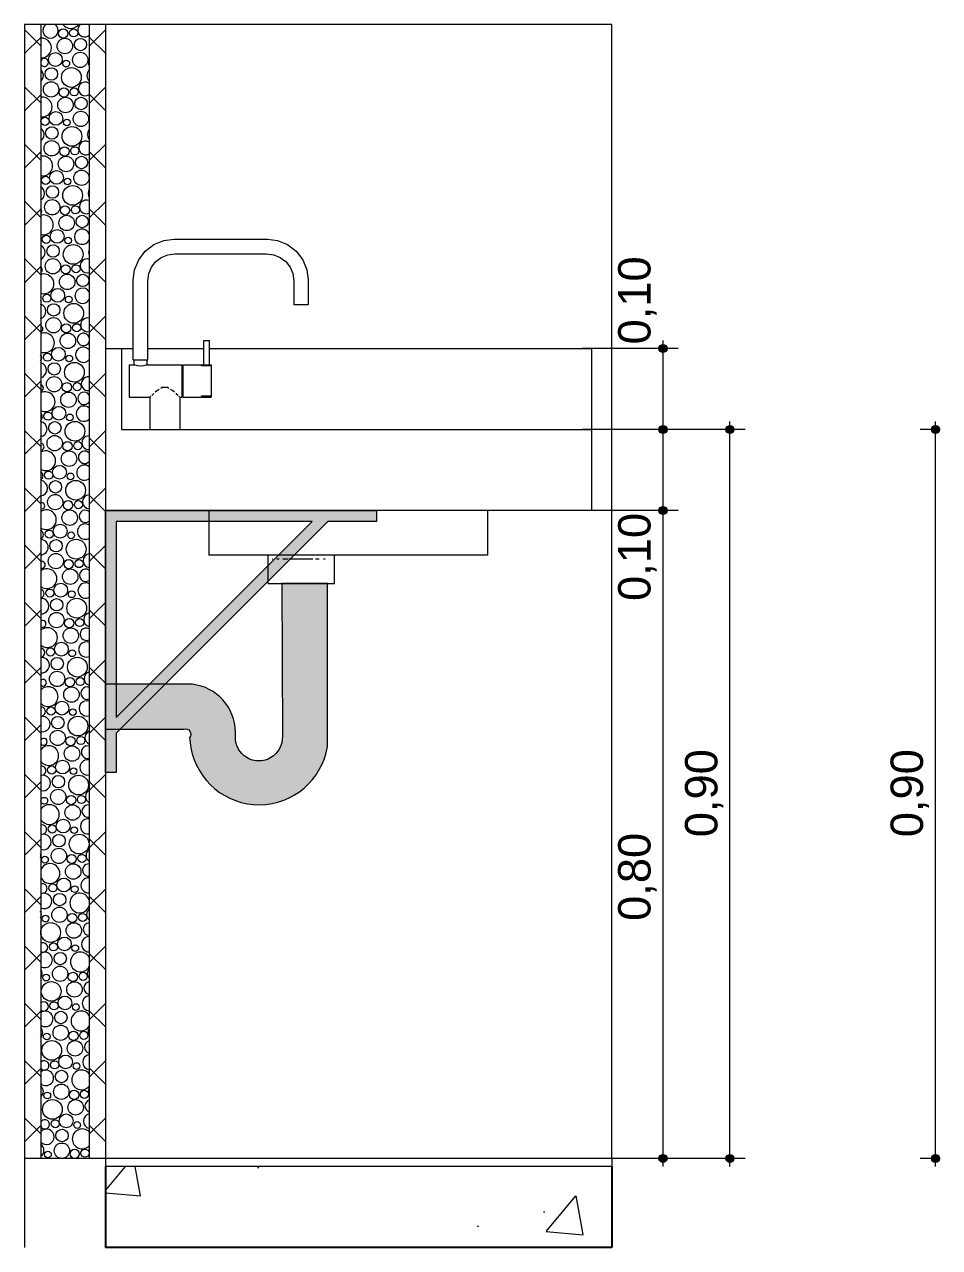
# Model space of a CAD drawing. Header units: metres. Extents: x -1.1 to 45.1, y -1 to 1.8.
# Drawn here: x 39.769 to 40.899, y -0.992 to 0.518 of the extents above; entities that cross this region are included whole.
import ezdxf

# ---------------------------------------------------------------- set-up
doc = ezdxf.new("R2010")
doc.units = ezdxf.units.M
doc.header["$MEASUREMENT"] = 0
for name, color, linetype, lineweight, true_color in [('01_BPC.210d Vista Bancada_24_COTAS EXECUTIVO.EXEC_Caneta_No__25', 7, 'Continuous', 13, 0x982312), ('01_BPC.210d Vista Bancada_24_LAJES.EST_Caneta_No__254', 7, 'Continuous', 0, 0xd1c9ad), ('01_BPC.210d Vista Bancada_24_LAJES.EST_Caneta_No__97', 7, 'Continuous', 13, 0x6b6b6b), ('01_BPC.210d Vista Bancada_24_LOUCAS-METAIS.ARQ_Caneta_No__13', 7, 'Continuous', 0, 0xaaaaaa), ('01_BPC.210d Vista Bancada_24_LOUCAS-METAIS.ARQ_Caneta_No__19', 7, 'Continuous', 0, 0xe9e9e9), ('01_BPC.210d Vista Bancada_24_LOUCAS-METAIS.ARQ_Caneta_No__95', 7, 'Continuous', 0, 0xaeaeae), ('01_BPC.210d Vista Bancada_24_PAREDE CONSTRUIR_Caneta_No__95', 7, 'Continuous', 0, 0xaeaeae), ('01_BPC.210d Vista Bancada_24_PAREDE CONSTRUIR_Caneta_No__96', 7, 'Continuous', 0, 0xb6b6b6), ('01_BPC.210e Vista Bancada_25_COTAS EXECUTIVO.EXEC_Caneta_No__25', 7, 'Continuous', 13, 0x982312)]:
    doc.layers.add(name, color=color, linetype=linetype, lineweight=lineweight, true_color=true_color)
for name, color, linetype, lineweight in [('01_BPC.210d Vista Bancada_24_LAJES.EST_Caneta_No__241', 7, 'Continuous', 13), ('01_BPC.210d Vista Bancada_24_LAJES.EST_Caneta_No__4', 7, 'Continuous', 25), ('01_BPC.210d Vista Bancada_24_LAJES.EST_Caneta_No__7', 7, 'Continuous', 13), ('01_BPC.210d Vista Bancada_24_LOUCAS-METAIS.ARQ_Caneta_No__5', 7, 'Continuous', 20), ('01_BPC.210d Vista Bancada_24_PAREDE CONSTRUIR_Caneta_No__241', 7, 'Continuous', 13), ('01_BPC.210d Vista Bancada_24_PAREDE CONSTRUIR_Caneta_No__83', 84, 'Continuous', 0)]:
    doc.layers.add(name, color=color, linetype=linetype, lineweight=lineweight)
doc.layers.add('01_BPC.210d Vista Bancada_24_LOUCAS-METAIS.ARQ', color=7, linetype='Continuous')
doc.styles.add('GENERATED_STYLE_1', font='arial.ttf')
pattern_1 = [(45, (90.943024, -0.881777), (-0.03535534, 0.03535534), []), (135, (90.943024, -0.881777), (0.03535534, 0.03535534), [])]

# ---------------------------------------------------------------- blocks, each defined once
blk = doc.blocks.new('*X183', base_point=(29.1731, -11.7785))
at = {"layer": '01_BPC.210d Vista Bancada_24_PAREDE CONSTRUIR_Caneta_No__96', "color": 253, "linetype": 'Continuous', "lineweight": 0, "ltscale": 1000, "true_color": 0xb6b6b6}
for centre, radius in [((39.8188, 0.4916), 0.00954), ((39.8169, 0.5071), 0.00572), ((39.8297, 0.5078), 0.00501), ((39.8381, 0.4934), 0.00767), ((39.8072, 0.475), 0.00851), ((39.8378, 0.4745), 0.00946), ((39.8206, 0.4699), 0.00414), ((39.8021, 0.457), 0.00767), ((39.8269, 0.4528), 0.0122), ((39.8018, 0.4381), 0.00946), ((39.8177, 0.4343), 0.00572), ((39.8304, 0.435), 0.00501), ((39.8196, 0.4188), 0.00954), ((39.8388, 0.4206), 0.00767), ((39.8079, 0.4022), 0.00851), ((39.8386, 0.4017), 0.00946), ((39.7944, 0.3986), 0.00501), ((39.8214, 0.3971), 0.00414), ((39.8028, 0.3842), 0.00767), ((39.8276, 0.38), 0.0122), ((39.8026, 0.3653), 0.00946), ((39.8184, 0.3615), 0.00572), ((39.8312, 0.3622), 0.00501), ((39.8203, 0.346), 0.00954), ((39.8395, 0.3478), 0.00767), ((39.8086, 0.3294), 0.00851), ((39.8393, 0.3289), 0.00946), ((39.7952, 0.3258), 0.00501), ((39.8035, 0.3114), 0.00767), ((39.8284, 0.3072), 0.0122), ((39.8221, 0.3243), 0.00414), ((39.8033, 0.2925), 0.00946), ((39.8191, 0.2887), 0.00572), ((39.8319, 0.2894), 0.00501), ((39.8211, 0.2732), 0.00954), ((39.8403, 0.275), 0.00767), ((39.7959, 0.253), 0.00501), ((39.8094, 0.2566), 0.00851), ((39.8043, 0.2386), 0.00767), ((39.8291, 0.2344), 0.0122), ((39.8229, 0.2515), 0.00414), ((39.8041, 0.2197), 0.00946), ((39.8199, 0.2159), 0.00572), ((39.8326, 0.2166), 0.00501), ((39.8218, 0.2004), 0.00954), ((39.841, 0.2022), 0.00767), ((39.7966, 0.1802), 0.00501), ((39.8101, 0.1838), 0.00851), ((39.8236, 0.1787), 0.00414), ((39.805, 0.1658), 0.00767), ((39.8298, 0.1616), 0.0122), ((39.8048, 0.1469), 0.00946), ((39.8226, 0.1277), 0.00954), ((39.8206, 0.1431), 0.00572), ((39.8334, 0.1438), 0.00501), ((39.7974, 0.1074), 0.00501), ((39.8109, 0.111), 0.00851), ((39.8243, 0.1059), 0.00414), ((39.8058, 0.093), 0.00767), ((39.8306, 0.0888), 0.0122), ((39.8056, 0.0741), 0.00946), ((39.8214, 0.0703), 0.00572), ((39.8341, 0.071), 0.00501), ((39.8233, 0.0549), 0.00954), ((39.8116, 0.0382), 0.00851), ((39.7981, 0.0346), 0.00501), ((39.8251, 0.0331), 0.00414), ((39.8065, 0.0202), 0.00767), ((39.8313, 0.016), 0.0122), ((39.8063, 0.0013), 0.00946), ((39.8221, -0.0025), 0.00572), ((39.8349, -0.0018), 0.00501), ((39.824, -0.0179), 0.00954), ((39.8123, -0.0346), 0.00851), ((39.7989, -0.0382), 0.00501), ((39.8072, -0.0526), 0.00767), ((39.8321, -0.0568), 0.0122), ((39.8258, -0.0397), 0.00414), ((39.807, -0.0715), 0.00946), ((39.8228, -0.0753), 0.00572), ((39.8356, -0.0746), 0.00501), ((39.8248, -0.0907), 0.00954), ((39.8131, -0.1074), 0.00851), ((39.7996, -0.111), 0.00501), ((39.808, -0.1254), 0.00767), ((39.8328, -0.1296), 0.0122), ((39.8266, -0.1125), 0.00414), ((39.8078, -0.1443), 0.00946), ((39.8236, -0.1481), 0.00572), ((39.8364, -0.1474), 0.00501), ((39.8255, -0.1635), 0.00954), ((39.8004, -0.1838), 0.00501), ((39.8138, -0.1802), 0.00851), ((39.8273, -0.1853), 0.00414), ((39.8087, -0.1982), 0.00767), ((39.8335, -0.2024), 0.0122), ((39.8085, -0.2171), 0.00946), ((39.8243, -0.2209), 0.00572), ((39.8371, -0.2202), 0.00501), ((39.8263, -0.2363), 0.00954), ((39.8011, -0.2566), 0.00501), ((39.8146, -0.253), 0.00851), ((39.828, -0.2581), 0.00414), ((39.8095, -0.271), 0.00767), ((39.8343, -0.2752), 0.0122), ((39.8093, -0.2898), 0.00946), ((39.827, -0.3091), 0.00954), ((39.8251, -0.2937), 0.00572), ((39.8378, -0.293), 0.00501), ((39.8018, -0.3294), 0.00501), ((39.8153, -0.3258), 0.00851), ((39.8288, -0.3309), 0.00414), ((39.8102, -0.3438), 0.00767), ((39.835, -0.348), 0.0122), ((39.81, -0.3626), 0.00946), ((39.8258, -0.3665), 0.00572), ((39.8386, -0.3658), 0.00501), ((39.8277, -0.3819), 0.00954), ((39.816, -0.3986), 0.00851), ((39.8026, -0.4022), 0.00501), ((39.8295, -0.4037), 0.00414), ((39.8109, -0.4166), 0.00767), ((39.8358, -0.4208), 0.0122), ((39.7935, -0.4401), 0.00414), ((39.8107, -0.4354), 0.00946), ((39.8266, -0.4393), 0.00572), ((39.8393, -0.4386), 0.00501), ((39.8285, -0.4547), 0.00954), ((39.8168, -0.4714), 0.00851), ((39.8033, -0.475), 0.00501), ((39.8117, -0.4894), 0.00767), ((39.8365, -0.4936), 0.0122), ((39.8303, -0.4765), 0.00414), ((39.7943, -0.5129), 0.00414), ((39.8115, -0.5082), 0.00946), ((39.8273, -0.5121), 0.00572), ((39.8401, -0.5114), 0.00501), ((39.8292, -0.5275), 0.00954), ((39.8041, -0.5478), 0.00501), ((39.8175, -0.5442), 0.00851), ((39.8124, -0.5622), 0.00767), ((39.831, -0.5493), 0.00414), ((39.8122, -0.581), 0.00946), ((39.795, -0.5857), 0.00414), ((39.828, -0.5849), 0.00572), ((39.8408, -0.5842), 0.00501), ((39.8013, -0.6028), 0.0122), ((39.83, -0.6003), 0.00954), ((39.8048, -0.6206), 0.00501), ((39.8183, -0.617), 0.00851), ((39.8317, -0.6221), 0.00414), ((39.8132, -0.635), 0.00767), ((39.813, -0.6538), 0.00946), ((39.802, -0.6756), 0.0122), ((39.7957, -0.6585), 0.00414), ((39.8307, -0.6731), 0.00954), ((39.8288, -0.6577), 0.00572), ((39.8415, -0.657), 0.00501), ((39.8055, -0.6934), 0.00501), ((39.819, -0.6898), 0.00851), ((39.8325, -0.6949), 0.00414), ((39.8139, -0.7078), 0.00767), ((39.8137, -0.7266), 0.00946), ((39.8295, -0.7305), 0.00572), ((39.8423, -0.7298), 0.00501), ((39.8027, -0.7484), 0.0122), ((39.7965, -0.7313), 0.00414), ((39.8314, -0.7459), 0.00954), ((39.8198, -0.7626), 0.00851), ((39.8063, -0.7662), 0.00501), ((39.8332, -0.7677), 0.00414), ((39.8147, -0.7806), 0.00767), ((39.7972, -0.8041), 0.00414), ((39.8145, -0.7994), 0.00946), ((39.8303, -0.8033), 0.00572), ((39.843, -0.8026), 0.00501), ((39.8035, -0.8212), 0.0122), ((39.8322, -0.8187), 0.00954), ((39.8205, -0.8354), 0.00851), ((39.807, -0.839), 0.00501), ((39.834, -0.8405), 0.00414), ((39.8154, -0.8534), 0.00767), ((39.798, -0.8769), 0.00414), ((39.8152, -0.8722), 0.00946), ((39.831, -0.8761), 0.00572), ((39.8438, -0.8753), 0.00501)]:
    blk.add_circle(centre, radius, dxfattribs=at)
for centre, radius, start, end in [((39.8011, 0.5109), 0.00946, 129.6091, 50.3911), ((39.8261, 0.5256), 0.0122, 216.7668, 323.2334), ((39.8432, 0.5114), 0.00851, 126.3312, 313.3157), ((39.8432, 0.5114), 0.00851, 46.6843, 53.669), ((39.7901, 0.4892), 0.0122, 264.6515, 95.3485), ((39.7937, 0.4714), 0.00501, 200.8253, 159.1747), ((39.8537, 0.4707), 0.00572, 144.644, 215.356), ((39.7828, 0.4552), 0.00954, 310.1013, 49.8987), ((39.8556, 0.4552), 0.00954, 133.7315, 226.2685), ((39.8439, 0.4386), 0.00851, 53.2099, 306.7901), ((39.7909, 0.4164), 0.0122, 261.1538, 98.8462), ((39.8544, 0.3979), 0.00572, 160.9548, 199.0452), ((39.7836, 0.3824), 0.00954, 304.5011, 55.4989), ((39.8563, 0.3824), 0.00954, 140.264, 219.736), ((39.7854, 0.3607), 0.00414, 331.1507, 28.8493), ((39.8446, 0.3658), 0.00851, 59.2193, 300.7807), ((39.7916, 0.3436), 0.0122, 257.6225, 102.3775), ((39.7843, 0.3096), 0.00954, 299.2554, 60.7446), ((39.8571, 0.3096), 0.00954, 147.8563, 212.1437), ((39.7861, 0.2879), 0.00414, 314.1528, 45.8472), ((39.8454, 0.293), 0.00851, 64.8733, 295.1267), ((39.7924, 0.2708), 0.0122, 254.0427, 105.9573), ((39.8401, 0.2561), 0.00946, 19.5143, 340.4857), ((39.7851, 0.2368), 0.00954, 294.2668, 65.7332), ((39.8461, 0.2202), 0.00851, 70.2761, 289.7239), ((39.8578, 0.2368), 0.00954, 157.5832, 202.4168), ((39.7869, 0.2151), 0.00414, 301.1485, 58.8515), ((39.7931, 0.198), 0.0122, 250.3976, 109.6024), ((39.7839, 0.1795), 0.00572, 333.3941, 26.6059), ((39.8408, 0.1833), 0.00946, 30.2099, 329.7901), ((39.7858, 0.1641), 0.00954, 289.4673, 70.5327), ((39.8469, 0.1474), 0.00851, 75.5014, 284.4986), ((39.7876, 0.1423), 0.00414, 289.7514, 70.2486), ((39.7938, 0.1252), 0.0122, 246.6679, 113.3321), ((39.8418, 0.1294), 0.00767, 19.4925, 340.5075), ((39.7846, 0.1067), 0.00572, 319.8553, 40.1447), ((39.8416, 0.1105), 0.00946, 38.2037, 321.7963), ((39.7866, 0.0913), 0.00954, 284.8062, 75.1938), ((39.8476, 0.0746), 0.00851, 80.606, 279.394), ((39.7883, 0.0695), 0.00414, 279.127, 80.873), ((39.7946, 0.0524), 0.0122, 242.8302, 117.1698), ((39.8425, 0.0566), 0.00767, 32.2186, 327.7814), ((39.8423, 0.0377), 0.00946, 44.9724, 315.0276), ((39.7854, 0.0339), 0.00572, 309.3999, 50.6001), ((39.7873, 0.0185), 0.00954, 280.2435, 79.7565), ((39.7891, -0.0033), 0.00414, 268.8142, 91.1858), ((39.8483, 0.0018), 0.00851, 85.6361, 274.3639), ((39.7953, -0.0204), 0.0122, 238.8555, 121.1445), ((39.8432, -0.0162), 0.00767, 41.4654, 318.5346), ((39.843, -0.0351), 0.00946, 51.018, 308.982), ((39.7861, -0.0389), 0.00572, 300.334, 59.666), ((39.788, -0.0543), 0.00954, 275.7457, 84.2543), ((39.7898, -0.0761), 0.00414, 258.4624, 101.5376), ((39.8491, -0.071), 0.00851, 90.6327, 269.3673), ((39.7961, -0.0932), 0.0122, 234.7063, 125.2937), ((39.844, -0.089), 0.00767, 49.2552, 310.7448), ((39.8438, -0.1079), 0.00946, 56.5845, 303.4155), ((39.7868, -0.1117), 0.00572, 292.046, 67.954), ((39.7888, -0.1271), 0.00954, 271.2833, 88.7167), ((39.8498, -0.1438), 0.00851, 95.634, 264.366), ((39.7906, -0.1489), 0.00414, 247.7079, 112.2921), ((39.7968, -0.166), 0.0122, 230.332, 129.668), ((39.8447, -0.1618), 0.00767, 56.2186, 303.7814), ((39.7876, -0.1845), 0.00572, 284.2209, 75.7791), ((39.8445, -0.1807), 0.00946, 61.8139, 298.1861), ((39.7895, -0.1999), 0.00954, 266.8286, 93.1714), ((39.8506, -0.2166), 0.00851, 100.679, 259.321), ((39.7913, -0.2217), 0.00414, 236.0378, 123.9622), ((39.7975, -0.2388), 0.0122, 225.6606, 134.3394), ((39.8455, -0.2346), 0.00767, 62.6541, 297.3459), ((39.7883, -0.2573), 0.00572, 276.6597, 83.3403), ((39.8453, -0.2535), 0.00946, 66.7985, 293.2015), ((39.7903, -0.2727), 0.00954, 262.3547, 97.6453), ((39.8513, -0.2894), 0.00851, 105.8095, 254.1905), ((39.792, -0.2945), 0.00414, 222.4418, 137.5582), ((39.7983, -0.3116), 0.0122, 220.5819, 139.4181), ((39.8462, -0.3074), 0.00767, 68.7341, 291.2659), ((39.846, -0.3262), 0.00946, 71.6032, 288.3968), ((39.7891, -0.3301), 0.00572, 269.214, 90.786), ((39.791, -0.3455), 0.00954, 257.8332, 102.1668), ((39.852, -0.3622), 0.00851, 111.0739, 248.9261), ((39.7928, -0.3673), 0.00414, 203.4684, 156.5316), ((39.799, -0.3844), 0.0122, 214.9106, 145.0894), ((39.8469, -0.3802), 0.00767, 74.5717, 285.4283), ((39.8467, -0.399), 0.00946, 76.2772, 283.7228), ((39.7898, -0.4029), 0.00572, 261.7549, 98.2451), ((39.7917, -0.4183), 0.00954, 253.2332, 106.7668), ((39.8528, -0.435), 0.00851, 116.5324, 243.4676), ((39.7998, -0.4572), 0.0122, 208.2833, 151.7167), ((39.8477, -0.453), 0.00767, 80.249, 279.751), ((39.8475, -0.4718), 0.00946, 80.8595, 279.1405), ((39.7906, -0.4757), 0.00572, 254.1514, 105.8486), ((39.7925, -0.4911), 0.00954, 248.5189, 111.4811), ((39.7808, -0.5078), 0.00851, 344.4401, 15.5599), ((39.8535, -0.5078), 0.00851, 122.265, 237.735), ((39.8005, -0.53), 0.0122, 199.7485, 160.2515), ((39.8484, -0.5258), 0.00767, 85.8308, 274.1692), ((39.7913, -0.5485), 0.00572, 246.2475, 113.7525), ((39.8482, -0.5446), 0.00946, 85.3836, 274.6164), ((39.7932, -0.5639), 0.00954, 243.6462, 116.3538), ((39.8373, -0.5664), 0.0122, 16.54, 343.46), ((39.7815, -0.5806), 0.00851, 331.1894, 28.8106), ((39.8543, -0.5806), 0.00851, 128.3869, 231.6131), ((39.8492, -0.5986), 0.00767, 91.3731, 268.6269), ((39.792, -0.6213), 0.00572, 237.8271, 122.1729), ((39.849, -0.6174), 0.00946, 89.8788, 270.1212), ((39.794, -0.6367), 0.00954, 238.5583, 121.4417), ((39.838, -0.6392), 0.0122, 26.0968, 333.9032), ((39.7823, -0.6534), 0.00851, 322.1001, 37.8999), ((39.855, -0.6534), 0.00851, 135.0807, 224.9193), ((39.8499, -0.6714), 0.00767, 96.9283, 263.0717), ((39.7928, -0.6941), 0.00572, 228.5348, 131.4652), ((39.8497, -0.6902), 0.00946, 94.3734, 265.6266), ((39.7947, -0.7095), 0.00954, 233.1767, 126.8233), ((39.8387, -0.712), 0.0122, 33.1248, 326.8752), ((39.783, -0.7262), 0.00851, 314.5839, 45.4161), ((39.8558, -0.7262), 0.00851, 142.6774, 217.3226), ((39.8507, -0.7442), 0.00767, 102.5501, 257.4499), ((39.8505, -0.763), 0.00946, 98.8951, 261.1049), ((39.7935, -0.7669), 0.00572, 217.6408, 142.3592), ((39.7954, -0.7823), 0.00954, 227.3851, 132.6149), ((39.8395, -0.7848), 0.0122, 39.0212, 320.9788), ((39.7838, -0.799), 0.00851, 307.9389, 52.0611), ((39.8565, -0.799), 0.00851, 151.9292, 208.0708), ((39.8514, -0.817), 0.00767, 108.2979, 251.7021), ((39.8512, -0.8358), 0.00946, 103.4735, 256.5265), ((39.7943, -0.8397), 0.00572, 202.8471, 157.1529), ((39.7962, -0.8551), 0.00954, 220.9934, 139.0066), ((39.8402, -0.8576), 0.0122, 44.2466, 315.7534), ((39.7845, -0.8718), 0.00851, 301.8494, 58.1506), ((39.8572, -0.8718), 0.00851, 165.8125, 194.1875)]:
    blk.add_arc(centre, radius, start, end, dxfattribs=at)

msp = doc.modelspace()

# ---------------------------------------------------------------- hatches: boundary and pattern name
at = {"layer": '01_BPC.210d Vista Bancada_24_COTAS EXECUTIVO.EXEC_Caneta_No__25', "linetype": 'Continuous', "lineweight": 13, "true_color": 0x982312}
for points in [[(40.5524, 0.1182), (40.5528, 0.1163), (40.5539, 0.1147), (40.5555, 0.1136), (40.5574, 0.1132), (40.5593, 0.1136), (40.5609, 0.1147), (40.562, 0.1163), (40.5624, 0.1182), (40.562, 0.1201), (40.5609, 0.1218), (40.5593, 0.1228), (40.5574, 0.1232), (40.5555, 0.1228), (40.5539, 0.1218), (40.5528, 0.1201)], [(40.5524, 0.0182), (40.5528, 0.0163), (40.5539, 0.0147), (40.5555, 0.0136), (40.5574, 0.0132), (40.5593, 0.0136), (40.5609, 0.0147), (40.562, 0.0163), (40.5624, 0.0182), (40.562, 0.0201), (40.5609, 0.0218), (40.5593, 0.0228), (40.5574, 0.0232), (40.5555, 0.0228), (40.5539, 0.0218), (40.5528, 0.0201)], [(40.635, 0.0182), (40.6353, 0.0163), (40.6364, 0.0147), (40.638, 0.0136), (40.64, 0.0132), (40.6419, 0.0136), (40.6435, 0.0147), (40.6446, 0.0163), (40.645, 0.0182), (40.6446, 0.0201), (40.6435, 0.0218), (40.6419, 0.0228), (40.64, 0.0232), (40.638, 0.0228), (40.6364, 0.0218), (40.6353, 0.0201)], [(40.5524, -0.0818), (40.5528, -0.0837), (40.5539, -0.0853), (40.5555, -0.0864), (40.5574, -0.0868), (40.5593, -0.0864), (40.5609, -0.0853), (40.562, -0.0837), (40.5624, -0.0818), (40.562, -0.0799), (40.5609, -0.0782), (40.5593, -0.0772), (40.5574, -0.0768), (40.5555, -0.0772), (40.5539, -0.0782), (40.5528, -0.0799)], [(40.5524, -0.8818), (40.5528, -0.8837), (40.5539, -0.8853), (40.5555, -0.8864), (40.5574, -0.8868), (40.5593, -0.8864), (40.5609, -0.8853), (40.562, -0.8837), (40.5624, -0.8818), (40.562, -0.8799), (40.5609, -0.8782), (40.5593, -0.8772), (40.5574, -0.8768), (40.5555, -0.8772), (40.5539, -0.8782), (40.5528, -0.8799)], [(40.635, -0.8818), (40.6353, -0.8837), (40.6364, -0.8853), (40.638, -0.8864), (40.64, -0.8868), (40.6419, -0.8864), (40.6435, -0.8853), (40.6446, -0.8837), (40.645, -0.8818), (40.6446, -0.8799), (40.6435, -0.8782), (40.6419, -0.8772), (40.64, -0.8768), (40.638, -0.8772), (40.6364, -0.8782), (40.6353, -0.8799)]]:
    msp.add_hatch(color=24, dxfattribs=at).paths.add_polyline_path(points)
at = {"layer": '01_BPC.210d Vista Bancada_24_LAJES.EST_Caneta_No__254', "linetype": 'Continuous', "lineweight": 0, "true_color": 0xd1c9ad}
h = msp.add_hatch(dxfattribs=at)
h.set_pattern_fill('Haie_OD_0018', color=9, style=0, pattern_type=2)
h.set_pattern_definition([(45, (90.94302, -0.38178), (-0.159099, 0.159099), [0, -0.15, 0, -0.225]), (110, (91.44302, -0.38178), (0.2114308, 0.0769545), [0, -0.11, 0, -0.19])])
h.paths.add_polyline_path([(39.869, -0.8818), (39.869, -0.8918), (40.4941, -0.8918), (40.4941, -0.8818)])
at = {"layer": '01_BPC.210d Vista Bancada_24_LAJES.EST_Caneta_No__97', "linetype": 'Continuous', "lineweight": 13, "true_color": 0x6b6b6b}
h = msp.add_hatch(dxfattribs=at)
h.set_pattern_fill('AR_CONC_0018', color=251, style=0, pattern_type=2)
h.set_pattern_definition([(50, (90.94302, -0.88178), (-0.546554, 0.0478173), [0.05715, -0.62865]), (355, (90.943, -0.8818), (-0.10573, 0.5731705), [0.04572, -0.502922]), (100.4514, (90.98857, -0.88576), (0.440824, 0.525353), [0.04857, -0.534271]), (46.1842, (90.943, -0.7294), (-0.813237, 0.126127), [0.085725, -0.942975]), (96.6356, (91.0108, -0.7399), (0.712212, 0.742278), [0.072855, -0.801407]), (351.1842, (90.943, -0.7294), (0.712212, 0.742278), [0.06858, -0.754379]), (21, (91.01922, -0.76748), (-0.454843, 0.3067956), [0.05715, -0.62865]), (326, (91.0192, -0.7675), (0.185406, 0.552564), [0.04572, -0.50292]), (71.4514, (91.05713, -0.79304), (0.640249, 0.2457683), [0.04857, -0.53427]), (37.5, (90.94302, -0.88178), (0.0092658, 0.2536651), [0, -0.496824, 0, -0.51054, 0, -0.504825]), (7.5, (90.94302, -0.88178), (0.200459, 0.3005417), [0, -0.291084, 0, -0.485394, 0, -0.192405]), (327.5, (90.7731, -0.88178), (-0.4067718, 0.0171862), [0, -0.1905, 0, -0.59436, 0, -0.78867]), (317.5, (90.6969, -0.88178), (0.4443875, 0.0762795), [0, -0.24765, 0, -0.394716, 0, -0.56007])])
h.paths.add_polyline_path([(39.869, -0.9918), (40.4941, -0.9918), (40.4941, -0.8918), (39.869, -0.8918)])
at = {"layer": '01_BPC.210d Vista Bancada_24_LOUCAS-METAIS.ARQ_Caneta_No__19', "linetype": 'Continuous', "lineweight": 0, "true_color": 0x747474}
msp.add_hatch(color=8, dxfattribs=at).paths.add_polyline_path([(40.1431, -0.3733), (40.1431, -0.172), (40.0867, -0.1717), (40.0874, -0.3606, -1.047804), (40.0294, -0.3606), (40.0294, -0.3552, 0.37921), (39.9763, -0.2964), (39.9645, -0.2963), (39.869, -0.2963), (39.869, -0.3517), (39.9658, -0.3517, -0.731296), (39.9729, -0.3622), (39.9745, -0.3747, 0.84251)])
at = {"layer": '01_BPC.210d Vista Bancada_24_LOUCAS-METAIS.ARQ_Caneta_No__95', "linetype": 'Continuous', "lineweight": 0, "true_color": 0x797979}
h = msp.add_hatch(color=8, dxfattribs=at)
h.paths.add_polyline_path([(39.869, -0.0954), (39.869, -0.4054), (39.8822, -0.4054), (39.8822, -0.3567), (40.1436, -0.0954), (40.2035, -0.0954), (40.2035, -0.0818), (39.869, -0.0818)])
h.paths.add_polyline_path([(39.8822, -0.0954), (40.1243, -0.0954), (39.8822, -0.3375)], flags=0)
at = {"layer": '01_BPC.210d Vista Bancada_24_PAREDE CONSTRUIR_Caneta_No__83', "linetype": 'Continuous', "lineweight": 0}
h = msp.add_hatch(dxfattribs=at)
h.set_pattern_fill('Placomur_0018', color=84, style=0, pattern_type=2)
h.set_pattern_definition(pattern_1)
h.paths.add_polyline_path([(39.769, -0.8818), (39.789, -0.8818), (39.789, 0.5182), (39.769, 0.5182)])
h = msp.add_hatch(dxfattribs=at)
h.set_pattern_fill('Placomur_0018', color=84, style=0, pattern_type=2)
h.set_pattern_definition(pattern_1)
h.paths.add_polyline_path([(39.849, 0.5182), (39.849, -0.8818), (39.869, -0.8818), (39.869, 0.5182)])
at = {"layer": '01_BPC.210e Vista Bancada_25_COTAS EXECUTIVO.EXEC_Caneta_No__25', "linetype": 'Continuous', "lineweight": 13, "true_color": 0x982312}
for points in [[(40.8888, 0.0182), (40.8892, 0.0163), (40.8903, 0.0147), (40.8919, 0.0136), (40.8938, 0.0132), (40.8957, 0.0136), (40.8973, 0.0147), (40.8984, 0.0163), (40.8988, 0.0182), (40.8984, 0.0201), (40.8973, 0.0218), (40.8957, 0.0228), (40.8938, 0.0232), (40.8919, 0.0228), (40.8903, 0.0218), (40.8892, 0.0201)], [(40.8888, -0.8818), (40.8892, -0.8837), (40.8903, -0.8853), (40.8919, -0.8864), (40.8938, -0.8868), (40.8957, -0.8864), (40.8973, -0.8853), (40.8984, -0.8837), (40.8988, -0.8818), (40.8984, -0.8799), (40.8973, -0.8782), (40.8957, -0.8772), (40.8938, -0.8768), (40.8919, -0.8772), (40.8903, -0.8782), (40.8892, -0.8799)]]:
    msp.add_hatch(color=24, dxfattribs=at).paths.add_polyline_path(points)

# ---------------------------------------------------------------- linework, layer by layer
at = {"layer": '01_BPC.210d Vista Bancada_24_COTAS EXECUTIVO.EXEC_Caneta_No__25', "color": 24, "linetype": 'Continuous', "lineweight": 13, "ltscale": 1000, "true_color": 0x982312}
for p, q in [((40.5574, 0.1232), (40.5574, 0.1282)), ((40.5524, 0.1182), (40.4574, 0.1182)), ((40.5574, 0.0232), (40.5574, 0.1132)), ((40.5761, 0.1182), (40.5624, 0.1182)), ((40.5524, 0.0182), (40.4574, 0.0182)), ((40.635, 0.0182), (40.54, 0.0182)), ((40.5761, 0.0182), (40.5624, 0.0182)), ((40.64, 0.0232), (40.64, 0.0282)), ((40.6587, 0.0182), (40.645, 0.0182)), ((40.5574, -0.0768), (40.5574, 0.0132)), ((40.64, -0.8768), (40.64, 0.0132)), ((40.5524, -0.0818), (40.4574, -0.0818)), ((40.5574, -0.8768), (40.5574, -0.0868)), ((40.5761, -0.0818), (40.5624, -0.0818)), ((40.5524, -0.8818), (40.4574, -0.8818)), ((40.635, -0.8818), (40.54, -0.8818)), ((40.5574, -0.8918), (40.5574, -0.8868)), ((40.5761, -0.8818), (40.5624, -0.8818)), ((40.64, -0.8918), (40.64, -0.8868)), ((40.6587, -0.8818), (40.645, -0.8818))]:
    msp.add_line(p, q, dxfattribs=at)
for centre in [(40.5574, 0.1182), (40.5574, 0.0182), (40.64, 0.0182), (40.5574, -0.0818), (40.5574, -0.8818), (40.64, -0.8818)]:
    msp.add_circle(centre, 0.005, dxfattribs=at)
at = {"layer": '01_BPC.210d Vista Bancada_24_LAJES.EST_Caneta_No__241', "color": 7, "linetype": 'Continuous', "lineweight": 13, "ltscale": 1000, "flags": 128}
msp.add_lwpolyline([(39.769, -0.8818), (39.769, -0.8918), (39.769, -0.9918)], dxfattribs=at)
at = {"layer": '01_BPC.210d Vista Bancada_24_LAJES.EST_Caneta_No__4', "color": 7, "linetype": 'Continuous', "lineweight": 25, "ltscale": 1000}
for p, q in [((39.869, -0.8918), (39.869, -0.9918)), ((40.4941, -0.8918), (40.4941, -0.9918)), ((40.4941, -0.9918), (39.869, -0.9918))]:
    msp.add_line(p, q, dxfattribs=at)
at = {"layer": '01_BPC.210d Vista Bancada_24_LAJES.EST_Caneta_No__7', "color": 7, "linetype": 'Continuous', "lineweight": 13, "ltscale": 1000}
for p, q in [((39.869, -0.8818), (39.869, -0.8918)), ((40.4941, -0.8818), (39.869, -0.8818)), ((40.4941, -0.8818), (40.4941, -0.8918)), ((40.4941, -0.8918), (39.869, -0.8918))]:
    msp.add_line(p, q, dxfattribs=at)
at = {"layer": '01_BPC.210d Vista Bancada_24_LOUCAS-METAIS.ARQ_Caneta_No__13', "color": 253, "linetype": 'Continuous', "lineweight": 0, "ltscale": 1000, "true_color": 0xaaaaaa}
for p, q in [((39.869, 0.1182), (39.889, 0.1182)), ((39.889, 0.1182), (39.889, 0.0182)), ((39.889, 0.0182), (40.469, 0.0182)), ((40.469, 0.0182), (40.469, -0.0818)), ((40.469, -0.0818), (39.869, -0.0818))]:
    msp.add_line(p, q, dxfattribs=at)
at = {"layer": '01_BPC.210d Vista Bancada_24_LOUCAS-METAIS.ARQ_Caneta_No__5', "color": 7, "linetype": 'Continuous', "lineweight": 20, "ltscale": 1000, "flags": 128}
for points in [[(39.869, -0.0954), (39.869, -0.0818), (40.2035, -0.0818), (40.2035, -0.0954), (40.1436, -0.0954), (39.8822, -0.3567), (39.8822, -0.4054), (39.869, -0.4054)], [(39.8822, -0.0954), (39.8822, -0.3375), (40.1243, -0.0954)]]:
    msp.add_lwpolyline(points, close=True, dxfattribs=at)
msp.add_lwpolyline([(40.1431, -0.3733), (40.1431, -0.172), (40.0867, -0.1717), (40.0874, -0.3606, -1.047804), (40.0294, -0.3606), (40.0294, -0.3552, 0.37921), (39.9763, -0.2964), (39.9645, -0.2963), (39.869, -0.2963), (39.869, -0.3517), (39.9658, -0.3517, -0.731296), (39.9729, -0.3622), (39.9745, -0.3747, 0.84251)], format="xyb", close=True, dxfattribs=at)
at = {"layer": '01_BPC.210d Vista Bancada_24_LOUCAS-METAIS.ARQ_Caneta_No__95', "color": 253, "linetype": 'Continuous', "lineweight": 0, "ltscale": 1000, "true_color": 0xaeaeae}
for p, q in [((39.9182, 0.2383), (39.9288, 0.2465)), ((39.9288, 0.2465), (39.9411, 0.2516)), ((39.9411, 0.2516), (39.9538, 0.2532)), ((39.9538, 0.2532), (40.0689, 0.2532)), ((40.0689, 0.2532), (40.0816, 0.2516)), ((40.0816, 0.2516), (40.0939, 0.2465)), ((40.0939, 0.2465), (40.1045, 0.2383)), ((39.905, 0.2154), (39.9101, 0.2278)), ((39.9101, 0.2278), (39.9182, 0.2383)), ((39.9311, 0.2255), (39.9379, 0.2307)), ((39.9379, 0.2307), (39.9458, 0.234)), ((39.9458, 0.234), (39.9549, 0.2352)), ((39.9549, 0.2352), (40.0678, 0.2352)), ((40.0678, 0.2352), (40.0769, 0.234)), ((40.0769, 0.234), (40.0848, 0.2307)), ((40.0848, 0.2307), (40.0916, 0.2255)), ((40.1045, 0.2383), (40.1126, 0.2278)), ((40.1126, 0.2278), (40.1177, 0.2154)), ((39.9034, 0.2028), (39.905, 0.2154)), ((39.9226, 0.2107), (39.9258, 0.2187)), ((39.9258, 0.2187), (39.9311, 0.2255)), ((40.0916, 0.2255), (40.0969, 0.2187)), ((40.0969, 0.2187), (40.1002, 0.2107)), ((40.1177, 0.2154), (40.1194, 0.2028)), ((39.9034, 0.1042), (39.9034, 0.2028)), ((39.9214, 0.2016), (39.9226, 0.2107)), ((39.9214, 0.1042), (39.9214, 0.2016)), ((40.1002, 0.2107), (40.1014, 0.2016)), ((40.1014, 0.2016), (40.1014, 0.1722)), ((40.1194, 0.2028), (40.1194, 0.1722)), ((40.1026, 0.1722), (40.1014, 0.1722)), ((40.106, 0.1722), (40.1026, 0.1722)), ((40.1105, 0.1722), (40.106, 0.1722)), ((40.115, 0.1722), (40.1105, 0.1722)), ((40.1182, 0.1722), (40.115, 0.1722)), ((40.1194, 0.1722), (40.1182, 0.1722)), ((39.9904, 0.1282), (39.9908, 0.1282)), ((39.9904, 0.0982), (39.9904, 0.1282)), ((39.9908, 0.1282), (39.9921, 0.1282)), ((39.9921, 0.1282), (39.9939, 0.1282)), ((39.9939, 0.1282), (39.9956, 0.1282)), ((39.9956, 0.1282), (39.9969, 0.1282)), ((39.9969, 0.1282), (39.9974, 0.1282)), ((39.9974, 0.0982), (39.9974, 0.1282)), ((39.889, 0.1182), (39.9034, 0.1182)), ((39.9214, 0.1182), (39.9904, 0.1182)), ((39.9974, 0.1182), (40.469, 0.1182)), ((40.469, 0.1182), (40.469, 0.0182)), ((39.8984, 0.0982), (39.8984, 0.097)), ((39.8984, 0.0982), (39.9044, 0.0982)), ((39.8984, 0.097), (39.8984, 0.0935)), ((39.8984, 0.0935), (39.8984, 0.0882)), ((39.9034, 0.1042), (39.9046, 0.1042)), ((39.9044, 0.0982), (39.9044, 0.1042)), ((39.9044, 0.0982), (39.9054, 0.0978)), ((39.9046, 0.1042), (39.9079, 0.1042)), ((39.9054, 0.0978), (39.9082, 0.097)), ((39.9079, 0.1042), (39.9124, 0.1042)), ((39.9082, 0.097), (39.9084, 0.097)), ((39.9084, 0.097), (39.9124, 0.0966)), ((39.9124, 0.1042), (39.9169, 0.1042)), ((39.9124, 0.0966), (39.9164, 0.097)), ((39.9164, 0.097), (39.9193, 0.0978)), ((39.9164, 0.097), (39.9164, 0.097)), ((39.9169, 0.1042), (39.9201, 0.1042)), ((39.9193, 0.0978), (39.9204, 0.0982)), ((39.9201, 0.1042), (39.9214, 0.1042)), ((39.9204, 0.0982), (39.9204, 0.1042)), ((39.9204, 0.0982), (39.9634, 0.0982)), ((39.9634, 0.0982), (39.9634, 0.097)), ((39.9634, 0.097), (39.9634, 0.0935)), ((39.9634, 0.0935), (39.9634, 0.0882)), ((39.9644, 0.0982), (39.9904, 0.0982)), ((39.9644, 0.0982), (39.9644, 0.0955)), ((39.9644, 0.0955), (39.9644, 0.0882)), ((39.9874, 0.0966), (39.9874, 0.097)), ((39.9874, 0.097), (39.9994, 0.097)), ((39.9994, 0.0966), (39.9874, 0.0966)), ((39.9904, 0.0982), (39.9908, 0.0981)), ((39.9908, 0.0981), (39.9921, 0.098)), ((39.9921, 0.098), (39.9939, 0.0979)), ((39.9939, 0.0979), (39.9956, 0.098)), ((39.9956, 0.098), (39.9969, 0.0981)), ((39.9969, 0.0981), (39.9974, 0.0982)), ((39.9974, 0.0982), (39.9994, 0.0982)), ((39.9994, 0.0982), (39.9994, 0.097)), ((39.9994, 0.097), (39.9994, 0.0966)), ((39.9994, 0.0966), (39.9994, 0.0955)), ((39.9994, 0.0955), (39.9994, 0.0882)), ((39.8984, 0.0882), (39.8984, 0.0817)), ((39.8984, 0.0817), (39.8984, 0.0748)), ((39.9634, 0.0882), (39.9634, 0.0817)), ((39.9634, 0.0817), (39.9634, 0.0748)), ((39.9644, 0.0882), (39.9644, 0.0782)), ((39.9644, 0.0782), (39.9644, 0.0682)), ((39.9994, 0.0882), (39.9994, 0.0782)), ((39.9994, 0.0782), (39.9994, 0.0682)), ((39.8984, 0.0748), (39.8984, 0.0682)), ((39.8984, 0.0682), (39.8984, 0.0629)), ((39.8984, 0.0629), (39.8984, 0.0594)), ((39.9282, 0.0621), (39.9261, 0.0603)), ((39.9288, 0.0626), (39.9282, 0.0621)), ((39.9331, 0.0663), (39.9305, 0.0641)), ((39.9354, 0.0677), (39.9331, 0.0663)), ((39.9391, 0.07), (39.9373, 0.0688)), ((39.9456, 0.07), (39.9391, 0.07)), ((39.9474, 0.0688), (39.9456, 0.07)), ((39.9516, 0.0663), (39.9493, 0.0677)), ((39.9542, 0.0641), (39.9516, 0.0663)), ((39.9565, 0.0621), (39.9559, 0.0626)), ((39.9586, 0.0603), (39.9565, 0.0621)), ((39.9634, 0.0748), (39.9634, 0.0682)), ((39.9634, 0.0682), (39.9634, 0.0629)), ((39.9634, 0.0629), (39.9634, 0.0594)), ((39.9644, 0.0682), (39.9644, 0.0609)), ((39.9644, 0.0609), (39.9644, 0.0582)), ((39.9994, 0.0682), (39.9994, 0.0609)), ((39.9994, 0.0609), (39.9994, 0.0598)), ((39.8984, 0.0594), (39.8984, 0.0582)), ((39.8984, 0.0582), (39.9239, 0.0582)), ((39.925, 0.0593), (39.9239, 0.0582)), ((39.9239, 0.0582), (39.9239, 0.0182)), ((39.9251, 0.0594), (39.925, 0.0593)), ((39.9597, 0.0593), (39.9596, 0.0594)), ((39.9609, 0.0582), (39.9597, 0.0593)), ((39.9609, 0.0582), (39.9609, 0.0182)), ((39.9609, 0.0582), (39.9634, 0.0582)), ((39.9634, 0.0594), (39.9634, 0.0582)), ((39.9644, 0.0582), (39.9994, 0.0582)), ((39.9874, 0.0594), (39.9874, 0.0598)), ((39.9874, 0.0598), (39.9994, 0.0598)), ((39.9994, 0.0594), (39.9874, 0.0594)), ((39.9994, 0.0598), (39.9994, 0.0594)), ((39.9994, 0.0594), (39.9994, 0.0582)), ((39.9966, -0.0818), (39.9966, -0.1368)), ((40.3406, -0.0818), (40.3406, -0.1368)), ((39.9974, -0.1368), (39.9966, -0.1368)), ((39.9991, -0.1368), (39.9974, -0.1368)), ((40.0021, -0.1368), (39.9991, -0.1368)), ((40.0061, -0.1368), (40.0021, -0.1368)), ((40.0111, -0.1368), (40.0061, -0.1368)), ((40.0171, -0.1368), (40.0111, -0.1368)), ((40.0239, -0.1368), (40.0171, -0.1368)), ((40.0315, -0.1368), (40.0239, -0.1368)), ((40.0396, -0.1368), (40.0315, -0.1368)), ((40.0482, -0.1368), (40.0396, -0.1368)), ((40.0571, -0.1368), (40.0482, -0.1368)), ((40.0684, -0.1368), (40.0571, -0.1368)), ((40.2689, -0.1368), (40.0684, -0.1368)), ((40.0697, -0.1718), (40.0697, -0.1368)), ((40.0711, -0.1418), (40.0711, -0.1418)), ((40.0712, -0.1418), (40.0711, -0.1418)), ((40.0752, -0.1418), (40.0749, -0.1418)), ((40.0758, -0.1418), (40.0752, -0.1418)), ((40.0817, -0.1418), (40.0807, -0.1418)), ((40.0835, -0.1418), (40.0817, -0.1418)), ((40.0902, -0.1418), (40.0878, -0.1418)), ((40.0944, -0.1418), (40.0902, -0.1418)), ((40.1, -0.1418), (40.0959, -0.1418)), ((40.1106, -0.1418), (40.1, -0.1418)), ((40.1212, -0.1418), (40.1106, -0.1418)), ((40.1249, -0.1418), (40.1212, -0.1418)), ((40.1311, -0.1418), (40.1283, -0.1418)), ((40.133, -0.1418), (40.1311, -0.1418)), ((40.1396, -0.1418), (40.1384, -0.1418)), ((40.1403, -0.1418), (40.1396, -0.1418)), ((40.1461, -0.1418), (40.1459, -0.1418)), ((40.1462, -0.1418), (40.1461, -0.1418)), ((40.1517, -0.1718), (40.1517, -0.1368)), ((40.2801, -0.1368), (40.2689, -0.1368)), ((40.289, -0.1368), (40.2801, -0.1368)), ((40.2976, -0.1368), (40.289, -0.1368)), ((40.3058, -0.1368), (40.2976, -0.1368)), ((40.3133, -0.1368), (40.3058, -0.1368)), ((40.3202, -0.1368), (40.3133, -0.1368)), ((40.3262, -0.1368), (40.3202, -0.1368)), ((40.3312, -0.1368), (40.3262, -0.1368)), ((40.3352, -0.1368), (40.3312, -0.1368)), ((40.3381, -0.1368), (40.3352, -0.1368)), ((40.3399, -0.1368), (40.3381, -0.1368)), ((40.3406, -0.1368), (40.3399, -0.1368)), ((40.0697, -0.1718), (40.0698, -0.1718)), ((40.0698, -0.1718), (40.07, -0.1718)), ((40.07, -0.1718), (40.0704, -0.1718)), ((40.0704, -0.1718), (40.071, -0.1718)), ((40.071, -0.1718), (40.0717, -0.1718)), ((40.0717, -0.1718), (40.0726, -0.1718)), ((40.0726, -0.1718), (40.0736, -0.1718)), ((40.0736, -0.1718), (40.0748, -0.1718)), ((40.0748, -0.1718), (40.0761, -0.1718)), ((40.0761, -0.1718), (40.0775, -0.1718)), ((40.0775, -0.1718), (40.0791, -0.1718)), ((40.0791, -0.1718), (40.0808, -0.1718)), ((40.0808, -0.1718), (40.0826, -0.1718)), ((40.0826, -0.1718), (40.0846, -0.1718)), ((40.0846, -0.1718), (40.0866, -0.1718)), ((40.0866, -0.1718), (40.0887, -0.1718)), ((40.0887, -0.1718), (40.0909, -0.1718)), ((40.0909, -0.1718), (40.0932, -0.1718)), ((40.0932, -0.1718), (40.0956, -0.1718)), ((40.0956, -0.1718), (40.098, -0.1718)), ((40.098, -0.1718), (40.1005, -0.1718)), ((40.1005, -0.1718), (40.103, -0.1718)), ((40.103, -0.1718), (40.1055, -0.1718)), ((40.1055, -0.1718), (40.1081, -0.1718)), ((40.1081, -0.1718), (40.1107, -0.1718)), ((40.1107, -0.1718), (40.1133, -0.1718)), ((40.1133, -0.1718), (40.1158, -0.1718)), ((40.1158, -0.1718), (40.1184, -0.1718)), ((40.1184, -0.1718), (40.1209, -0.1718)), ((40.1209, -0.1718), (40.1234, -0.1718)), ((40.1234, -0.1718), (40.1258, -0.1718)), ((40.1258, -0.1718), (40.1281, -0.1718)), ((40.1281, -0.1718), (40.1304, -0.1718)), ((40.1304, -0.1718), (40.1326, -0.1718)), ((40.1326, -0.1718), (40.1348, -0.1718)), ((40.1348, -0.1718), (40.1368, -0.1718)), ((40.1368, -0.1718), (40.1387, -0.1718)), ((40.1387, -0.1718), (40.1406, -0.1718)), ((40.1406, -0.1718), (40.1423, -0.1718)), ((40.1423, -0.1718), (40.1438, -0.1718)), ((40.1438, -0.1718), (40.1453, -0.1718)), ((40.1453, -0.1718), (40.1466, -0.1718)), ((40.1466, -0.1718), (40.1478, -0.1718)), ((40.1478, -0.1718), (40.1488, -0.1718)), ((40.1488, -0.1718), (40.1497, -0.1718)), ((40.1497, -0.1718), (40.1504, -0.1718)), ((40.1504, -0.1718), (40.151, -0.1718)), ((40.151, -0.1718), (40.1514, -0.1718)), ((40.1514, -0.1718), (40.1516, -0.1718)), ((40.1516, -0.1718), (40.1517, -0.1718))]:
    msp.add_line(p, q, dxfattribs=at)
at = {"layer": '01_BPC.210d Vista Bancada_24_PAREDE CONSTRUIR_Caneta_No__241', "color": 7, "linetype": 'Continuous', "lineweight": 13, "ltscale": 1000}
for p, q in [((39.769, 0.5182), (39.769, -0.7818)), ((39.789, 0.5182), (39.789, -0.8818)), ((39.849, 0.5182), (39.849, -0.8818)), ((39.869, 0.5182), (39.869, -0.8818)), ((39.769, -0.7818), (39.769, -0.8818))]:
    msp.add_line(p, q, dxfattribs=at)
at = {"layer": '01_BPC.210d Vista Bancada_24_PAREDE CONSTRUIR_Caneta_No__241', "color": 7, "linetype": 'Continuous', "lineweight": 13, "ltscale": 1000, "flags": 128}
for points in [[(39.869, 0.5182), (39.849, 0.5182), (39.789, 0.5182), (39.769, 0.5182)], [(39.869, -0.8818), (39.849, -0.8818), (39.789, -0.8818), (39.769, -0.8818)]]:
    msp.add_lwpolyline(points, dxfattribs=at)
at = {"layer": '01_BPC.210d Vista Bancada_24_PAREDE CONSTRUIR_Caneta_No__95', "color": 253, "linetype": 'Continuous', "lineweight": 0, "ltscale": 1000, "true_color": 0xaeaeae}
for p, q in [((40.4941, 0.5182), (39.869, 0.5182)), ((40.4941, -0.8818), (40.4941, 0.5182))]:
    msp.add_line(p, q, dxfattribs=at)
at = {"layer": '01_BPC.210e Vista Bancada_25_COTAS EXECUTIVO.EXEC_Caneta_No__25', "color": 24, "linetype": 'Continuous', "lineweight": 13, "ltscale": 1000, "true_color": 0x982312}
for p, q in [((40.8888, 0.0182), (40.875, 0.0182)), ((40.8938, 0.0232), (40.8938, 0.0282)), ((40.8938, -0.8768), (40.8938, 0.0132)), ((40.8888, -0.8818), (40.875, -0.8818)), ((40.8938, -0.8918), (40.8938, -0.8868))]:
    msp.add_line(p, q, dxfattribs=at)
for centre in [(40.8938, 0.0182), (40.8938, -0.8818)]:
    msp.add_circle(centre, 0.005, dxfattribs=at)

# ---------------------------------------------------------------- block references
at = {"layer": '01_BPC.210d Vista Bancada_24_LOUCAS-METAIS.ARQ', "color": 64, "linetype": 'Continuous', "lineweight": 0, "ltscale": 1000, "true_color": 0x80aa00}
msp.add_blockref('*X183', (29.1731, -11.7785), dxfattribs=at)

# ---------------------------------------------------------------- texts
at = {"layer": '01_BPC.210d Vista Bancada_24_COTAS EXECUTIVO.EXEC_Caneta_No__25', "color": 24, "linetype": 'Continuous', "lineweight": 13, "true_color": 0x982312, "char_height": 0.04, "width": 0.106768, "attachment_point": 7, "rotation": 90, "style": 'GENERATED_STYLE_1'}
for s, insert in [('\\A1;{\\pql;\\fArial|b0|i0|c0|p0;\\W1.000000;0,10}', (40.5494, 0.1232)), ('\\A1;{\\pql;\\fArial|b0|i0|c0|p0;\\W1.000000;0,10}', (40.5494, -0.1935)), ('\\A1;{\\pql;\\fArial|b0|i0|c0|p0;\\W1.000000;0,90}', (40.632, -0.4852)), ('\\A1;{\\pql;\\fArial|b0|i0|c0|p0;\\W1.000000;0,80}', (40.5494, -0.5885))]:
    msp.add_mtext(s, dxfattribs=dict(at, insert=insert))
at = {"layer": '01_BPC.210e Vista Bancada_25_COTAS EXECUTIVO.EXEC_Caneta_No__25', "color": 24, "linetype": 'Continuous', "lineweight": 13, "true_color": 0x982312, "insert": (40.8858, -0.4852), "char_height": 0.04, "width": 0.106768, "attachment_point": 7, "rotation": 90, "style": 'GENERATED_STYLE_1'}
msp.add_mtext('\\A1;{\\pql;\\fArial|b0|i0|c0|p0;\\W1.000000;0,90}', dxfattribs=at)

doc.saveas('drawing.dxf')
